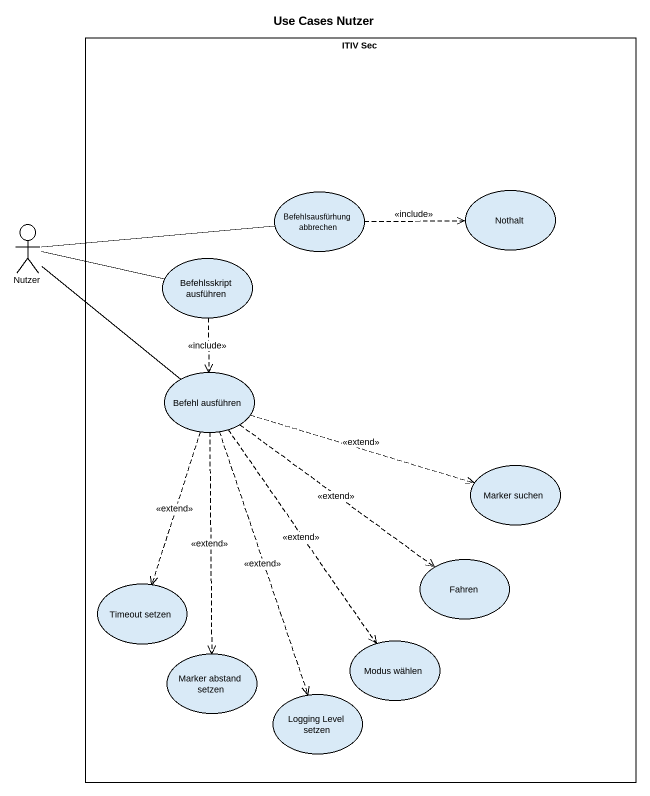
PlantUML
@startuml
title Use Cases Nutzer
rectangle "ITIV Sec" as ITIV_Sec {
  usecase "Befehlsausfürhung abbrechen" as Befehlsausfürhung_abbrechen
  usecase Nothalt
  usecase "Befehlsskript ausführen" as Befehlsskript_ausführen
  usecase "Befehl ausführen" as Befehl_ausführen
  usecase "Marker suchen" as Marker_suchen
  usecase Fahren
  usecase "Timeout setzen" as Timeout_setzen
  usecase "Modus wählen" as Modus_wählen
  usecase "Marker abstand setzen" as Marker_abstand_setzen
  usecase "Logging Level setzen" as Logging_Level_setzen
}
actor Nutzer
Befehlsausfürhung_abbrechen .right.> Nothalt : <<include>>
Nutzer -right- Befehlsausfürhung_abbrechen
Nutzer -right- Befehlsskript_ausführen
Nutzer -- Befehl_ausführen
Befehlsskript_ausführen ..> Befehl_ausführen : <<include>>
Befehl_ausführen .right.> Marker_suchen : <<extend>>
Befehl_ausführen ..> Fahren : <<extend>>
Befehl_ausführen ..> Timeout_setzen : <<extend>>
Befehl_ausführen ..> Modus_wählen : <<extend>>
Befehl_ausführen ..> Marker_abstand_setzen : <<extend>>
Befehl_ausführen ..> Logging_Level_setzen : <<extend>>
@enduml
